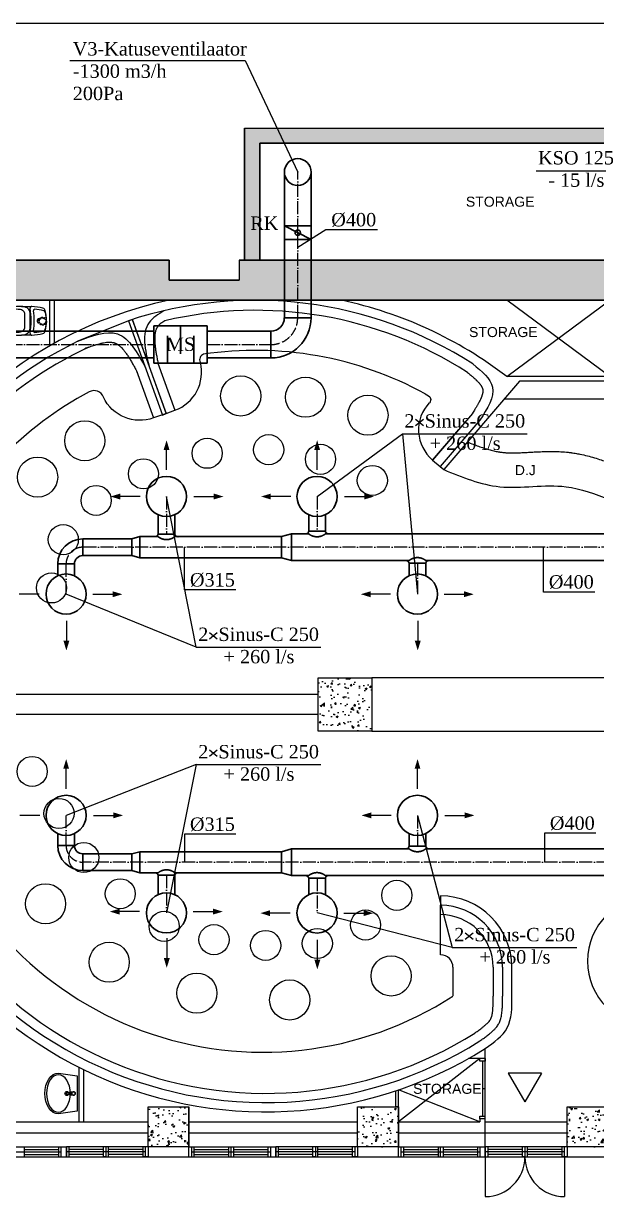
# Model space of a CAD drawing. Header units: millimetres. Extents: x 64632 to 106632, y -11124 to 18576.
# Drawn here: x 75368 to 83931, y 529 to 18057 of the extents above; entities that cross this region are included whole.
import ezdxf

# ---------------------------------------------------------------- set-up
doc = ezdxf.new("R2010")
doc.units = ezdxf.units.MM
doc.linetypes.add('CenterLine', pattern=[17.2, 13, -2, 0.2, -2])
doc.linetypes.add('DASHED', pattern=[0.75, 0.5, -0.25])
for name, color, linetype in [('0_RAAM', 250, 'Continuous'), ('Strelki', 7, 'Continuous'), ('Torud SP', 5, 'Continuous'), ('Trubi', 232, 'Continuous'), ('Trubi S', 5, 'Continuous'), ('Xref', 7, 'Continuous')]:
    doc.layers.add(name, color=color, linetype=linetype)
doc.styles.add('ROMANS', font='arial.ttf')
pattern_1 = [(50, (-455829.67, -150920.86), (286.90407, -25.10085), [30, -330]), (355, (-455829.67, -150920.86), (-55.50053, 300.87685), [24, -264]), (100.4514, (-455805.76, -150922.95), (231.40375, 275.77582), [25.49608, -280.45684]), (46.1842, (-455829.67, -150840.86), (426.89642, -66.2076), [45, -495]), (96.6356, (-455794.1, -150846.37), (373.86508, 389.64715), [38.2441, -420.6852]), (351.1842, (-455829.67, -150840.86), (373.86478, 389.64744), [36, -396]), (21, (-455789.67, -150860.86), (238.76282, -161.04756), [30, -330]), (326, (-455789.67, -150860.86), (97.32613, 290.06002), [24, -264]), (71.4514, (-455769.77, -150874.28), (336.08905, 129.0122), [25.49608, -280.45684]), (37.5, (-455829.67, -150920.86), (4.863942, 133.157542), [0, -260.8, 0, -268, 0, -265]), (7.5, (-455829.67, -150920.86), (105.227815, 157.764685), [0, -152.8, 0, -254.8, 0, -101]), (327.5, (-455918.87, -150920.86), (213.528974, -9.021949), [0, -100, 0, -312, 0, -414]), (317.5, (-455958.87, -150920.86), (233.27447, 40.04199), [0, -130, 0, -207.2, 0, -294])]

# ---------------------------------------------------------------- blocks, each defined once
blk = doc.blocks.new('sralnik2')
at = {"color": 0}
for p, q in [((-219, -314), (-219, -163)), ((207, -163), (207, -314))]:
    blk.add_line(p, q, dxfattribs=at)
at = {"color": 0, "flags": 128}
for points in [[(174, -601, 0.077913), (207, -314, 0.123446), (186, -229, 0.063072), (174, -214, 0.195993), (105, -187), (-125, -187, 0.184737), (-186, -214, 0.066771), (-198, -231, 0.12098), (-219, -314, 0.077903), (-186, -601)], [(137, -595, 0.077913), (164, -365, 0.123446), (147, -297, 0.063072), (137, -285, 0.195993), (82, -264), (-102, -264, 0.184737), (-151, -285, 0.066771), (-161, -298, 0.12098), (-177, -365, 0.077903), (-151, -595)], [(-186, -601, 0.16314), (-123, -694, 0.121696), (-6, -721, 0.121058), (112, -694, 0.159044), (174, -601)], [(-151, -594, 0.16314), (-101, -669, 0.121696), (-7, -691, 0.121058), (87, -669, 0.159044), (137, -594)]]:
    blk.add_lwpolyline(points, format="xyb", dxfattribs=at)
at = {"color": 0, "linetype": 'DASHED', "ltscale": 50}
for radius in [60, 48]:
    blk.add_circle((0, 0), radius, dxfattribs=at)
at = {"color": 0}
for centre, radius, start, end in [((529, -185), 748, 165.1824, 178.1823), ((-148, -6), 48, 103.7116, 164.4337), ((422, -144), 601, 164.4337, 177.4071), ((-6, -589), 648, 90, 103.7116), ((-120, 7), 38.4, 103.7116, 164.4337), ((-6, -460), 518, 90, 103.7116), ((-6, -460), 518, 76.2884, 90), ((-6, -589), 648, 76.2884, 90), ((108, 7), 38.4, 15.5663, 76.2884), ((-434, -144), 601, 2.5929, 15.5663), ((136, -6), 48, 15.5663, 76.2884), ((-540, -185), 748, 1.8177, 14.8176), ((-197, -164), 22.3, 172.9155, 279.7348), ((-6, -1240), 1071, 90, 100.0591), ((-159, -118), 19.2, 177.4072, 280.0591), ((-6, -981), 857, 90, 100.0591), ((-6, -981), 857, 79.9409, 90), ((-6, -1240), 1071, 79.9409, 90), ((147, -118), 19.2, 259.9409, 2.5929), ((185, -164), 22.3, 260.2652, 7.0845)]:
    blk.add_arc(centre, radius, start, end, dxfattribs=at)
at = {"color": 0, "invisible_edges": 5}
for points in [[(-36, -61), (-6, -79), (-1, -79), (-35, -58)], [(-36, -61), (-7, -79), (-6, -79), (-36, -61)], [(-35, -64), (-12, -79), (-7, -79), (-36, -61)], [(-35, -57), (0, -79), (4, -78), (-34, -55)], [(-35, -58), (-1, -79), (0, -79), (-35, -57)], [(-35, -65), (-12, -79), (-12, -79), (-35, -64)], [(-34, -68), (-17, -78), (-12, -79), (-35, -65)], [(-34, -55), (4, -78), (6, -78), (-33, -54)], [(-33, -68), (-18, -78), (-17, -78), (-34, -68)], [(-33, -54), (6, -78), (10, -77), (-31, -51)], [(-31, -71), (-23, -76), (-18, -78), (-33, -68)], [(-31, -51), (10, -77), (11, -76), (-30, -51)], [(-31, -71), (-23, -76), (-23, -76), (-31, -71)], [(-27, -74), (-27, -74), (-23, -76), (-31, -71)], [(-30, -51), (11, -76), (15, -74), (-27, -49)], [(-27, -49), (15, -74), (15, -74), (-26, -48)], [(-26, -48), (15, -74), (18, -72), (-23, -46)], [(-23, -46), (18, -72), (19, -71), (-22, -46)], [(-22, -46), (19, -71), (21, -69), (-18, -45)], [(-18, -45), (21, -69), (22, -68), (-15, -44)], [(-15, -44), (22, -68), (23, -65), (-12, -44)], [(-12, -44), (23, -65), (24, -65), (-10, -44)], [(-10, -44), (24, -65), (24, -62), (-6, -43)], [(-6, -43), (24, -62), (24, -61), (-5, -43)], [(-5, -43), (24, -61), (24, -58), (0, -44)], [(0, -44), (24, -58), (24, -58), (1, -44)], [(1, -44), (24, -58), (22, -55), (6, -45)]]:
    blk.add_3dface(points, dxfattribs=at)

msp = doc.modelspace()

# ---------------------------------------------------------------- hatches: boundary and pattern name
at = {"layer": 'Strelki'}
for points in [[(77462, 11684), (77550, 11684), (77507, 11829)], [(79712, 11684), (79800, 11684), (79757, 11829)], [(76814, 10944), (76814, 11032), (76669, 10989)], [(78212, 11033), (78212, 10945), (78357, 10988)], [(79064, 10944), (79064, 11032), (78919, 10989)], [(80462, 11033), (80462, 10945), (80607, 10988)], [(76701, 9573), (76701, 9485), (76847, 9528)], [(80554, 9484), (80554, 9572), (80409, 9529)], [(81951, 9573), (81951, 9485), (82097, 9528)], [(76054, 8833), (75966, 8833), (76009, 8688)], [(81304, 8833), (81216, 8833), (81259, 8688)], [(75962, 6920), (76050, 6920), (76007, 7065)], [(81212, 6920), (81300, 6920), (81257, 7065)], [(76712, 6269), (76712, 6181), (76857, 6224)], [(80564, 6180), (80564, 6268), (80419, 6225)], [(81962, 6269), (81962, 6181), (82107, 6224)], [(76804, 4742), (76804, 4830), (76659, 4787)], [(78201, 4831), (78201, 4743), (78347, 4786)], [(79054, 4719), (79054, 4807), (78909, 4764)], [(80451, 4808), (80451, 4720), (80597, 4763)], [(77554, 4091), (77466, 4091), (77509, 3946)], [(79804, 4068), (79716, 4068), (79759, 3923)]]:
    msp.add_hatch(color=5, dxfattribs=at).paths.add_polyline_path(points)
at = {"layer": 'Xref'}
h = msp.add_hatch(dxfattribs=at)
h.set_pattern_fill('AR-CONC', color=256, scale=40, style=0)
h.set_pattern_definition(pattern_1)
h.paths.add_polyline_path([(86298, 16266), (86298, 14521), (86523, 14521), (86523, 16491), (78673, 16491), (78673, 14521), (78898, 14521), (78898, 16266)])
h = msp.add_hatch(dxfattribs=at)
h.set_pattern_fill('AR-CONC', color=256, scale=40, style=0)
h.set_pattern_definition(pattern_1)
h.paths.add_polyline_path([(85398, 14521), (78593, 14521), (78593, 14221), (77543, 14221), (77543, 14521), (69153, 14521), (69828, 13921), (85398, 13921)])
h = msp.add_hatch(dxfattribs=at)
h.set_pattern_fill('AR-CONC', color=256, scale=40, style=0)
h.set_pattern_definition([(50, (-449589.67, -150920.86), (286.90407, -25.10085), [30, -330]), (355, (-449589.67, -150920.86), (-55.50053, 300.87685), [24, -264]), (100.4514, (-449565.76, -150922.95), (231.40375, 275.77582), [25.49608, -280.45684]), (46.1842, (-449589.67, -150840.86), (426.89642, -66.2076), [45, -495]), (96.6356, (-449554.1, -150846.37), (373.86508, 389.64715), [38.2441, -420.6852]), (351.1842, (-449589.67, -150840.86), (373.86478, 389.64744), [36, -396]), (21, (-449549.67, -150860.86), (238.76282, -161.04756), [30, -330]), (326, (-449549.67, -150860.86), (97.32613, 290.06002), [24, -264]), (71.4514, (-449529.77, -150874.28), (336.08905, 129.0122), [25.49608, -280.45684]), (37.5, (-449589.67, -150920.86), (4.863942, 133.157542), [0, -260.8, 0, -268, 0, -265]), (7.5, (-449589.67, -150920.86), (105.227815, 157.764685), [0, -152.8, 0, -254.8, 0, -101]), (327.5, (-449678.87, -150920.86), (213.528974, -9.021949), [0, -100, 0, -312, 0, -414]), (317.5, (-449718.87, -150920.86), (233.27447, 40.04199), [0, -130, 0, -207.2, 0, -294])])
h.paths.add_polyline_path([(79773, 8281), (79773, 7481), (80573, 7481), (80573, 8281)])
h = msp.add_hatch(dxfattribs=at)
h.set_pattern_fill('AR-CONC', color=256, scale=40, style=0)
h.set_pattern_definition(pattern_1)
h.paths.add_polyline_path([(77841, 1871), (77231, 1871), (77231, 1271), (77841, 1271)])
h = msp.add_hatch(dxfattribs=at)
h.set_pattern_fill('AR-CONC', color=256, scale=40, style=0)
h.set_pattern_definition(pattern_1)
h.paths.add_polyline_path([(80971, 1871), (80361, 1871), (80361, 1271), (80971, 1271)])
h = msp.add_hatch(dxfattribs=at)
h.set_pattern_fill('AR-CONC', color=256, scale=40, style=0)
h.set_pattern_definition(pattern_1)
h.paths.add_polyline_path([(84101, 1871), (83491, 1871), (83491, 1271), (84101, 1271)])

# ---------------------------------------------------------------- linework, layer by layer
at = {"layer": '0_RAAM', "color": 7, "ltscale": 3}
msp.add_line((105921, 18057), (67053, 18057), dxfattribs=at)
at = {"layer": 'Strelki', "color": 7}
for p, q in [((78388, 17503), (78683, 17503)), ((78683, 17503), (79467, 15837)), ((79888, 14974), (79467, 14707)), ((81227, 12146), (81344, 12051)), ((81227, 12049), (81346, 12146)), ((79755, 10989), (81032, 11925)), ((81032, 11925), (81255, 9531)), ((82199, 11925), (82758, 11925)), ((82758, 11925), (82894, 11925)), ((77506, 11386), (77506, 11684)), ((79756, 11386), (79756, 11684)), ((77112, 10989), (76814, 10989)), ((77951, 8736), (77505, 10989)), ((77914, 10988), (78212, 10988)), ((79362, 10989), (79064, 10989)), ((80164, 10988), (80462, 10988)), ((77776, 9593), (77776, 10231)), ((83140, 9562), (83140, 10231)), ((75602, 9529), (75304, 9529)), ((77951, 8736), (76005, 9531)), ((76404, 9528), (76701, 9528)), ((80852, 9529), (80554, 9529)), ((81654, 9528), (81951, 9528)), ((76009, 9131), (76009, 8833)), ((81259, 9131), (81259, 8833)), ((78146, 8957), (78263, 8863)), ((78146, 8861), (78265, 8957)), ((79118, 8736), (79677, 8736)), ((79677, 8736), (79813, 8736)), ((78146, 7204), (78263, 7109)), ((78146, 7107), (78265, 7204)), ((77951, 6983), (76005, 6225)), ((76006, 6622), (76006, 6920)), ((77951, 6983), (77505, 4767)), ((79118, 6983), (79677, 6983)), ((79677, 6983), (79813, 6983)), ((81256, 6622), (81256, 6920)), ((75612, 6225), (75314, 6225)), ((76414, 6224), (76712, 6224)), ((80862, 6225), (80564, 6225)), ((81255, 6225), (81776, 4250)), ((81664, 6224), (81962, 6224)), ((77776, 5942), (77776, 5525)), ((83154, 5958), (83154, 5525)), ((77102, 4787), (76804, 4787)), ((77904, 4786), (78201, 4786)), ((79352, 4764), (79054, 4764)), ((81776, 4250), (79755, 4766)), ((80154, 4763), (80451, 4763)), ((77509, 4389), (77509, 4091)), ((81970, 4471), (82088, 4376)), ((81970, 4374), (82090, 4471)), ((79759, 4366), (79759, 4068)), ((82943, 4250), (83502, 4250)), ((83502, 4250), (83638, 4250))]:
    msp.add_line(p, q, dxfattribs=at)
at = {"layer": 'Torud SP', "color": 7, "linetype": 'Continuous', "lineweight": -3}
for p, q in [((76059, 17503), (78388, 17503)), ((83030, 15856), (84197, 15856)), ((80657, 14974), (79888, 14974)), ((81032, 11925), (82199, 11925)), ((78544, 9593), (77776, 9593)), ((83908, 9562), (83140, 9562)), ((77951, 8736), (79118, 8736)), ((77951, 6983), (79118, 6983)), ((78544, 5942), (77776, 5942)), ((83922, 5958), (83154, 5958)), ((81776, 4250), (82943, 4250))]:
    msp.add_line(p, q, dxfattribs=at)
at = {"layer": 'Trubi', "lineweight": 30, "ltscale": 70}
for p, q in [((79267, 15837), (79267, 13659)), ((79666, 13659), (79667, 15837)), ((77314, 13459), (72897, 13458)), ((79066, 13459), (78114, 13459)), ((72897, 13059), (77314, 13059)), ((78114, 13059), (79066, 13059))]:
    msp.add_line(p, q, dxfattribs=at)
at = {"layer": 'Trubi', "linetype": 'CenterLine', "ltscale": 15}
for p, q in [((79466, 13659), (79467, 15837)), ((71287, 13259), (77314, 13259)), ((78114, 13259), (79066, 13259))]:
    msp.add_line(p, q, dxfattribs=at)
at = {"layer": 'Trubi', "lineweight": 30}
for p, q in [((79267, 15032), (79667, 15032)), ((79267, 14830), (79267, 15032)), ((79267, 15032), (79667, 14830)), ((79667, 15032), (79667, 14830)), ((79667, 14830), (79267, 14830)), ((77314, 12979), (77314, 13539)), ((77314, 13539), (78114, 13539)), ((77714, 13539), (77714, 13123)), ((78114, 13539), (78114, 12979)), ((77520, 12979), (77520, 13390)), ((77913, 12979), (77913, 13390)), ((78114, 12979), (77314, 12979))]:
    msp.add_line(p, q, dxfattribs=at)
at = {"layer": 'Trubi', "linetype": 'CenterLine', "lineweight": 30, "ltscale": 70}
for p, q in [((79266, 13659), (79666, 13659)), ((79066, 13459), (79066, 13059))]:
    msp.add_line(p, q, dxfattribs=at)
at = {"layer": 'Trubi', "lineweight": 30, "ltscale": 70}
msp.add_circle((79467, 15837), 200, dxfattribs=at)
at = {"layer": 'Trubi', "lineweight": 30}
msp.add_circle((79467, 14931), 40.9, dxfattribs=at)
at = {"layer": 'Trubi', "linetype": 'ByBlock', "lineweight": 30, "ltscale": 70}
for radius in [200, 600]:
    msp.add_arc((79066, 13659), radius, 270, 0, dxfattribs=at)
at = {"layer": 'Trubi', "linetype": 'CenterLine', "ltscale": 10}
msp.add_arc((79066, 13659), 400, 270, 0, dxfattribs=at)
at = {"layer": 'Trubi S', "linetype": 'CenterLine', "ltscale": 15}
for p, q in [((77505, 10989), (77505, 10426)), ((79755, 10989), (79755, 10469)), ((92970, 10231), (76255, 10231)), ((81255, 9994), (81255, 9531)), ((76005, 9531), (76005, 9981)), ((76005, 5775), (76005, 6225)), ((81255, 6225), (81255, 5762)), ((98056, 5525), (76255, 5525)), ((77505, 5330), (77505, 4767)), ((79755, 5287), (79755, 4766))]:
    msp.add_line(p, q, dxfattribs=at)
at = {"layer": 'Trubi S', "lineweight": 30}
for p, q in [((77380, 10426), (77380, 10716)), ((77630, 10425), (77630, 10716)), ((79630, 10469), (79630, 10716)), ((79880, 10469), (79880, 10716)), ((76255, 10356), (76987, 10356)), ((76987, 10356), (77107, 10389)), ((76987, 10356), (76987, 10106)), ((77107, 10389), (77107, 10074)), ((77107, 10389), (77340, 10389)), ((77665, 10389), (79226, 10389)), ((79226, 10389), (79371, 10431)), ((79226, 10389), (79226, 10074)), ((79371, 10031), (79371, 10431)), ((79371, 10431), (79630, 10431)), ((79923, 10431), (87640, 10431)), ((76255, 10106), (76987, 10106)), ((76987, 10106), (77107, 10074)), ((77107, 10074), (79226, 10074)), ((79226, 10074), (79371, 10031)), ((79371, 10031), (81080, 10031)), ((81130, 9994), (81130, 9804)), ((81380, 9994), (81380, 9804)), ((86330, 10031), (81420, 10031)), ((75880, 9981), (75880, 9804)), ((76130, 9981), (76130, 9804)), ((75880, 5775), (75880, 5952)), ((76130, 5775), (76130, 5952)), ((81130, 5762), (81130, 5952)), ((81380, 5762), (81380, 5952)), ((76255, 5650), (76987, 5650)), ((76987, 5650), (77107, 5682)), ((76987, 5650), (76987, 5400)), ((77107, 5682), (77107, 5367)), ((77107, 5682), (77340, 5682)), ((77340, 5682), (77665, 5682)), ((77665, 5682), (79226, 5682)), ((79226, 5682), (79371, 5725)), ((79226, 5682), (79226, 5367)), ((79371, 5325), (79371, 5725)), ((79371, 5725), (79630, 5725)), ((79630, 5725), (79923, 5725)), ((79923, 5725), (81130, 5725)), ((81430, 5725), (86380, 5725)), ((76255, 5400), (76987, 5400)), ((76987, 5400), (77107, 5367)), ((77330, 5367), (77107, 5367)), ((77380, 5330), (77380, 5040)), ((77630, 5367), (79226, 5367)), ((77630, 5330), (77630, 5040)), ((79226, 5367), (79371, 5325)), ((79580, 5325), (79371, 5325)), ((79630, 5287), (79630, 5039)), ((79880, 5325), (81080, 5325)), ((79880, 5287), (79880, 5039)), ((81080, 5325), (81420, 5325)), ((86330, 5325), (81420, 5325))]:
    msp.add_line(p, q, dxfattribs=at)
at = {"layer": 'Trubi S', "linetype": 'CenterLine', "lineweight": 30, "ltscale": 70}
for p, q in [((76255, 10106), (76255, 10356)), ((77379, 10389), (77342, 10389)), ((77630, 10426), (77380, 10426)), ((77630, 10389), (77680, 10389)), ((79629, 10432), (79592, 10432)), ((79880, 10469), (79630, 10469)), ((79880, 10431), (79930, 10431)), ((81130, 10031), (81080, 10031)), ((81130, 9994), (81380, 9994)), ((81381, 10031), (81418, 10031)), ((76130, 9981), (75880, 9981)), ((76130, 5775), (75880, 5775)), ((76255, 5650), (76255, 5400)), ((81129, 5725), (81092, 5725)), ((81380, 5762), (81130, 5762)), ((81380, 5725), (81430, 5725)), ((77380, 5367), (77330, 5367)), ((77380, 5330), (77630, 5330)), ((77631, 5367), (77668, 5367)), ((79630, 5325), (79580, 5325)), ((79630, 5287), (79880, 5287)), ((79881, 5324), (79918, 5324))]:
    msp.add_line(p, q, dxfattribs=at)
at = {"layer": 'Trubi S', "lineweight": 30}
for centre in [(77505, 10989), (79755, 10989), (76005, 9531), (81255, 9531), (76005, 6225), (81255, 6225), (77505, 4767), (79755, 4766)]:
    msp.add_circle(centre, 300, dxfattribs=at)
at = {"layer": 'Trubi S', "linetype": 'ByBlock', "lineweight": 30, "ltscale": 70}
for centre, radius, start, end in [((76255, 9981), 375, 90, 180), ((76255, 9981), 125, 90, 180), ((76255, 5775), 375, 180, 270), ((76255, 5775), 125, 180, 270)]:
    msp.add_arc(centre, radius, start, end, dxfattribs=at)
at = {"layer": 'Trubi S', "linetype": 'CenterLine', "lineweight": 30, "ltscale": 70}
for centre, radius, start, end in [((77334, 10436), 47.3, 277.2864, 348.3453), ((77505, 10543), 198, 230.6826, 309.1071), ((77676, 10436), 47.3, 191.8172, 274.5265), ((79584, 10478), 47.3, 277.2864, 348.3453), ((79755, 10585), 198, 230.6826, 309.1071), ((79926, 10478), 47.3, 191.8172, 274.5265), ((81084, 9984), 47.3, 11.8172, 94.5265), ((81255, 9878), 198, 50.6826, 129.1071), ((81426, 9984), 47.3, 97.2864, 168.3453), ((81084, 5772), 47.3, 277.2864, 348.3453), ((81255, 5879), 198, 230.6826, 309.1071), ((81426, 5772), 47.3, 191.8172, 274.5265), ((77334, 5320), 47.3, 11.8172, 94.5265), ((77505, 5213), 198, 50.6826, 129.1071), ((77676, 5320), 47.3, 97.2864, 168.3453), ((79584, 5277), 47.3, 11.8172, 94.5265), ((79755, 5171), 198, 50.6826, 129.1071), ((79926, 5278), 47.3, 97.2864, 168.3453)]:
    msp.add_arc(centre, radius, start, end, dxfattribs=at)
at = {"layer": 'Trubi S', "linetype": 'CenterLine', "ltscale": 15}
msp.add_arc((76255, 9981), 250, 90, 180, dxfattribs=at)
at = {"layer": 'Trubi S', "linetype": 'CenterLine', "ltscale": 10}
msp.add_arc((76255, 5775), 250, 180, 270, dxfattribs=at)
at = {"layer": 'Xref'}
for p, q in [((78673, 16491), (78673, 14521)), ((78673, 16491), (86523, 16491)), ((78673, 14521), (78673, 16491)), ((78673, 16491), (86523, 16491)), ((78898, 14521), (78898, 16266)), ((78898, 16266), (86298, 16266)), ((86298, 16266), (78898, 16266)), ((78898, 16266), (78898, 14521)), ((69153, 14521), (77543, 14521)), ((77543, 14521), (69153, 14521)), ((77543, 14521), (69153, 14521)), ((77543, 14521), (77543, 14221)), ((77543, 14521), (77543, 14221)), ((77543, 14221), (77543, 14521)), ((77543, 14221), (77543, 14521)), ((78593, 14521), (85398, 14521)), ((78593, 14521), (78593, 14221)), ((85398, 14521), (78593, 14521)), ((78593, 14521), (78593, 14221)), ((85398, 14521), (78593, 14521)), ((78593, 14521), (78593, 14221)), ((77543, 14221), (78593, 14221)), ((78593, 14221), (77543, 14221)), ((78593, 14221), (77543, 14221)), ((85398, 13921), (69828, 13921)), ((69828, 13921), (85398, 13921)), ((75755, 13921), (75755, 13236)), ((75825, 13921), (75825, 13276)), ((82591, 12781), (84128, 13921)), ((84128, 12781), (82591, 13921)), ((76937, 13616), (76180, 13308)), ((76937, 13616), (76994, 13635)), ((76937, 13616), (77445, 12205)), ((76937, 13616), (77445, 12205)), ((76993, 13637), (77502, 12225)), ((76994, 13635), (77501, 12228)), ((77378, 12981), (77632, 12277)), ((82778, 12711), (81648, 11391)), ((84128, 12781), (82591, 12781)), ((84128, 12711), (82778, 12711)), ((77500, 12229), (77632, 12277)), ((84128, 12441), (82547, 12441)), ((77444, 12209), (77312, 12162)), ((77501, 12228), (77444, 12209)), ((77445, 12207), (77500, 12229)), ((77445, 12205), (77501, 12228)), ((82076, 12228), (81481, 11534)), ((82189, 12131), (81595, 11437)), ((81481, 11534), (81872, 11990)), ((81481, 11534), (81595, 11437)), ((81595, 11437), (81648, 11391)), ((86053, 8281), (80573, 8281)), ((79773, 8031), (74933, 8031)), ((79773, 7731), (74933, 7731)), ((80573, 7481), (86053, 7481)), ((81601, 5021), (81601, 4881)), ((81601, 4741), (81601, 4881)), ((81601, 4141), (81601, 4741)), ((81786, 3958), (81785, 3526)), ((82386, 3957), (82385, 3525)), ((82526, 3956), (82525, 3524)), ((82667, 3525), (82667, 3956)), ((82269, 1271), (82269, 2740)), ((76201, 1646), (76201, 2459)), ((82189, 2590), (80971, 1646)), ((82269, 2590), (82016, 2590)), ((82189, 2550), (82189, 2590)), ((82269, 2550), (82189, 2550)), ((82229, 2550), (82229, 1730)), ((82269, 1690), (82269, 2590)), ((82269, 2590), (82269, 2550)), ((76271, 1646), (76271, 2424)), ((83110, 2375), (82612, 2375)), ((82612, 2375), (82861, 1944)), ((83110, 2375), (82861, 1944)), ((80931, 1871), (80931, 2110)), ((80971, 1871), (80971, 2123)), ((82189, 1646), (80971, 2123)), ((82269, 2140), (82229, 2140)), ((77231, 1271), (77231, 1871)), ((77231, 1871), (77841, 1871)), ((77841, 1121), (77841, 1871)), ((80361, 1271), (80361, 1871)), ((80361, 1871), (80971, 1871)), ((80971, 1871), (80931, 1871)), ((80971, 1121), (80971, 1871)), ((83491, 1271), (83491, 1871)), ((83491, 1871), (84101, 1871)), ((74711, 1646), (77231, 1646)), ((76201, 1646), (76271, 1646)), ((77841, 1121), (77841, 1646)), ((77841, 1646), (80361, 1646)), ((77841, 1646), (77841, 1621)), ((80971, 1121), (80971, 1646)), ((80971, 1646), (82189, 1646)), ((80971, 1646), (80971, 1621)), ((82189, 1690), (82189, 1730)), ((82189, 1730), (82269, 1730)), ((82269, 1690), (82189, 1690)), ((82189, 1690), (82189, 1646)), ((82269, 1646), (82269, 1726)), ((82269, 1646), (82269, 1666)), ((82269, 1646), (83491, 1646)), ((74711, 1481), (77231, 1481)), ((77841, 1481), (80361, 1481)), ((80971, 1481), (83491, 1481)), ((74786, 1271), (76009, 1271)), ((75341, 1271), (75379, 1271)), ((75379, 1271), (75379, 1121)), ((75379, 1234), (75896, 1234)), ((75896, 1121), (75896, 1271)), ((75934, 1121), (75934, 1271)), ((75934, 1234), (75934, 1234)), ((76009, 1121), (76009, 1271)), ((77231, 1271), (76009, 1271)), ((77231, 1271), (76009, 1271)), ((76009, 1271), (76009, 1121)), ((76046, 1271), (76046, 1121)), ((76564, 1234), (76046, 1234)), ((76564, 1121), (76564, 1271)), ((76601, 1271), (76601, 1121)), ((76639, 1121), (76639, 1271)), ((77156, 1234), (76639, 1234)), ((77156, 1234), (77156, 1271)), ((77156, 1196), (77156, 1234)), ((77193, 1121), (77193, 1271)), ((77231, 1271), (77231, 1121)), ((77841, 1271), (77879, 1271)), ((77879, 1271), (77879, 1121)), ((77879, 1271), (77916, 1271)), ((77916, 1271), (77916, 1234)), ((77916, 1271), (79139, 1271)), ((77916, 1234), (77916, 1196)), ((77916, 1234), (78434, 1234)), ((78434, 1271), (78434, 1121)), ((78471, 1121), (78471, 1271)), ((78471, 1271), (78509, 1271)), ((78509, 1271), (78509, 1121)), ((78509, 1234), (79026, 1234)), ((79026, 1121), (79026, 1271)), ((79064, 1121), (79064, 1271)), ((79064, 1234), (79064, 1234)), ((79139, 1121), (79139, 1271)), ((80361, 1271), (79139, 1271)), ((80361, 1271), (79139, 1271)), ((79139, 1271), (79139, 1121)), ((79176, 1271), (79176, 1121)), ((79694, 1234), (79176, 1234)), ((79694, 1121), (79694, 1271)), ((79731, 1271), (79731, 1121)), ((79769, 1121), (79769, 1271)), ((80286, 1234), (79769, 1234)), ((80286, 1234), (80286, 1271)), ((80286, 1196), (80286, 1234)), ((80323, 1121), (80323, 1271)), ((80361, 1271), (80361, 1121)), ((80971, 1271), (81009, 1271)), ((81009, 1271), (81009, 1121)), ((81009, 1271), (81046, 1271)), ((81046, 1271), (81046, 1234)), ((81046, 1271), (82269, 1271)), ((81046, 1234), (81046, 1196)), ((81046, 1234), (81564, 1234)), ((81564, 1271), (81564, 1121)), ((81601, 1121), (81601, 1271)), ((81601, 1271), (81639, 1271)), ((81639, 1271), (81639, 1121)), ((81639, 1234), (82156, 1234)), ((82156, 1121), (82156, 1271)), ((82194, 1121), (82194, 1271)), ((82194, 1234), (82194, 1234)), ((82269, 1121), (82269, 1271)), ((83491, 1271), (82269, 1271)), ((83491, 1271), (82269, 1271)), ((82269, 1271), (82269, 1121)), ((82306, 1271), (82306, 1121)), ((82824, 1234), (82306, 1234)), ((82824, 1121), (82824, 1271)), ((82861, 1271), (82861, 1121)), ((82899, 1121), (82899, 1271)), ((83416, 1234), (82899, 1234)), ((83416, 1234), (83416, 1271)), ((83416, 1196), (83416, 1234)), ((83453, 1121), (83453, 1271)), ((83491, 1271), (83491, 1121)), ((74711, 1121), (77231, 1121)), ((74711, 1121), (77231, 1121)), ((74711, 1121), (77841, 1121)), ((74749, 1196), (75934, 1196)), ((75379, 1159), (75896, 1159)), ((77193, 1196), (76009, 1196)), ((76009, 1159), (76009, 1159)), ((76564, 1159), (76046, 1159)), ((76601, 1121), (76564, 1121)), ((77156, 1159), (76639, 1159)), ((77156, 1159), (77156, 1196)), ((77156, 1121), (77156, 1159)), ((77193, 1121), (77156, 1121)), ((77231, 1121), (77193, 1121)), ((77841, 1121), (80361, 1121)), ((77841, 1121), (80361, 1121)), ((77841, 1121), (80971, 1121)), ((77879, 1196), (79064, 1196)), ((77916, 1196), (77916, 1159)), ((77916, 1159), (77916, 1121)), ((77916, 1159), (78434, 1159)), ((78509, 1159), (79026, 1159)), ((80323, 1196), (79139, 1196)), ((79139, 1159), (79139, 1159)), ((79694, 1159), (79176, 1159)), ((79731, 1121), (79694, 1121)), ((80286, 1159), (79769, 1159)), ((80286, 1159), (80286, 1196)), ((80286, 1121), (80286, 1159)), ((80323, 1121), (80286, 1121)), ((80361, 1121), (80323, 1121)), ((80971, 1121), (83491, 1121)), ((80971, 1121), (83491, 1121)), ((80971, 1121), (84101, 1121)), ((81009, 1196), (82194, 1196)), ((81046, 1196), (81046, 1159)), ((81046, 1159), (81046, 1121)), ((81046, 1159), (81564, 1159)), ((81639, 1159), (82156, 1159)), ((83453, 1196), (82269, 1196)), ((82269, 1159), (82269, 1159)), ((82269, 1121), (82269, 529)), ((82824, 1159), (82306, 1159)), ((82861, 1121), (82824, 1121)), ((83416, 1159), (82899, 1159)), ((83416, 1159), (83416, 1196)), ((83416, 1121), (83416, 1159)), ((83453, 1121), (83416, 1121)), ((83491, 1121), (83453, 1121)), ((83453, 1121), (83453, 529))]:
    msp.add_line(p, q, dxfattribs=at)
at = {"layer": 'Xref', "flags": 128}
msp.add_lwpolyline([(78673, 14521), (78673, 16491), (86523, 16491), (86523, 14521), (86298, 14521), (86298, 16266), (78898, 16266), (78898, 14521), (78673, 14521)], close=True, dxfattribs=at)
for points in [[(76347, 13221, 0.188121), (73387, 10129)], [(77059, 12865), (77312, 12162, -0.38501), (76563, 12472, 0.456722), (76351, 12553, 0.157697), (74089, 10217)]]:
    msp.add_lwpolyline(points, format="xyb", dxfattribs=at)
for points in [[(79773, 8281), (80573, 8281), (80573, 7481), (79773, 7481), (79773, 8281)], [(77231, 1871), (77841, 1871), (77841, 1271), (77231, 1271), (77231, 1871)], [(80361, 1871), (80971, 1871), (80971, 1271), (80361, 1271), (80361, 1871)], [(83491, 1871), (84101, 1871), (84101, 1271), (83491, 1271), (83491, 1871)]]:
    msp.add_lwpolyline(points, dxfattribs=at)
at = {"layer": 'Xref', "color": 0, "linetype": 'Continuous', "flags": 128}
for points in [[(76169, 1803), (75890, 1764), (75850, 1770), (75812, 1787), (75777, 1815), (75746, 1853), (75721, 1900), (75702, 1952), (75691, 2010), (75687, 2069), (75691, 2129), (75702, 2186), (75721, 2239), (75746, 2285), (75777, 2323), (75812, 2351), (75850, 2368), (75890, 2373), (76169, 2335)], [(76068, 2069), (76064, 2124), (76054, 2176), (76038, 2224), (76016, 2267), (75989, 2302), (75958, 2327), (75925, 2343), (75890, 2348), (75855, 2343), (75822, 2327), (75791, 2302), (75764, 2267), (75742, 2224), (75726, 2176), (75715, 2124), (75712, 2069), (75715, 2015), (75726, 1962), (75742, 1914), (75764, 1871), (75791, 1837), (75822, 1811), (75855, 1795), (75890, 1789), (75925, 1795), (75958, 1811), (75989, 1837), (76016, 1871), (76038, 1914), (76054, 1962), (76064, 2015)], [(76134, 2050), (76131, 2047), (76127, 2046), (76122, 2044), (76118, 2044), (76114, 2044), (76110, 2046), (76109, 2046), (76110, 2046), (76114, 2045), (76115, 2045), (76116, 2045), (76117, 2045), (76118, 2045), (76118, 2045), (76119, 2045), (76118, 2045), (76120, 2045), (76119, 2045), (76120, 2045), (76121, 2045), (76122, 2045), (76126, 2046), (76126, 2046), (76130, 2048), (76130, 2048), (76133, 2050), (76130, 2048), (76126, 2046), (76121, 2045), (76117, 2045), (76116, 2045), (76076, 2048), (76072, 2049), (76069, 2050), (76066, 2052), (76066, 2051), (76014, 2058), (76012, 2058), (76010, 2059), (76008, 2060), (76007, 2062), (76005, 2063), (76005, 2065), (76004, 2067), (76004, 2069), (76004, 2071), (76005, 2073), (76005, 2075), (76007, 2076), (76008, 2078), (76010, 2079), (76012, 2080), (76014, 2080), (76066, 2087), (76066, 2086), (76063, 2084), (76061, 2081), (76059, 2078), (76061, 2081), (76063, 2084), (76066, 2086), (76069, 2088), (76072, 2089), (76076, 2090), (76116, 2093), (76115, 2093), (76114, 2093), (76110, 2092), (76109, 2092), (76110, 2093), (76114, 2094), (76118, 2094), (76122, 2094), (76127, 2093), (76131, 2091), (76134, 2088), (76137, 2085), (76140, 2082), (76142, 2078), (76143, 2073), (76143, 2069), (76143, 2065), (76142, 2061), (76140, 2057), (76137, 2053)], [(76059, 2060), (76058, 2064), (76057, 2067), (76057, 2071), (76058, 2075), (76057, 2071), (76057, 2067), (76058, 2064)], [(76060, 2078), (76058, 2075)], [(76058, 2075), (76059, 2078)], [(76058, 2075), (76058, 2071), (76058, 2067), (76058, 2064), (76060, 2060), (76058, 2064), (76058, 2067), (76058, 2071)], [(76061, 2057), (76059, 2060)], [(76061, 2081), (76060, 2078)], [(76060, 2060), (76061, 2057)], [(76077, 2090), (76073, 2089), (76070, 2088), (76067, 2086), (76064, 2084), (76061, 2081), (76064, 2084), (76067, 2086), (76070, 2088), (76073, 2089)], [(76063, 2054), (76061, 2057)], [(76061, 2057), (76064, 2054)], [(76066, 2052), (76063, 2054)], [(76064, 2054), (76067, 2052)], [(76068, 2078), (76067, 2076), (76066, 2074), (76065, 2071), (76065, 2069), (76065, 2067), (76066, 2064), (76067, 2062), (76068, 2060), (76067, 2062), (76066, 2064), (76065, 2067), (76065, 2069), (76065, 2071), (76066, 2074), (76067, 2076)], [(76067, 2052), (76070, 2050), (76073, 2049), (76077, 2048), (76073, 2049), (76070, 2050)], [(76092, 2083), (76093, 2083), (76078, 2083), (76076, 2082), (76074, 2082), (76072, 2081), (76070, 2079), (76068, 2078), (76070, 2079), (76072, 2081), (76074, 2082), (76076, 2082), (76078, 2083)], [(76068, 2060), (76070, 2059)], [(76078, 2055), (76076, 2056), (76074, 2056), (76072, 2057), (76070, 2059), (76072, 2057), (76074, 2056), (76076, 2056), (76078, 2055), (76093, 2055), (76092, 2055)], [(76117, 2093), (76077, 2090)], [(76077, 2048), (76117, 2045)], [(76092, 2055), (76092, 2083)], [(76093, 2055), (76093, 2083)], [(76116, 2093), (76117, 2093), (76121, 2093), (76126, 2092), (76130, 2090), (76133, 2088), (76136, 2085), (76139, 2082), (76141, 2078), (76139, 2081), (76139, 2082), (76137, 2085), (76136, 2085), (76134, 2088), (76133, 2088), (76130, 2090), (76130, 2090), (76126, 2092), (76126, 2092), (76122, 2093), (76121, 2093), (76120, 2093), (76119, 2093), (76118, 2093), (76120, 2093), (76119, 2093), (76118, 2093), (76118, 2093), (76117, 2093)], [(76136, 2053), (76133, 2050), (76134, 2051)], [(76139, 2057), (76136, 2053), (76137, 2053)], [(76141, 2061), (76139, 2057), (76139, 2057)], [(76141, 2078), (76142, 2073), (76142, 2069), (76142, 2065), (76141, 2061), (76141, 2061), (76142, 2065), (76142, 2065), (76142, 2069), (76142, 2073), (76142, 2073), (76141, 2077)]]:
    msp.add_lwpolyline(points, close=True, dxfattribs=at)
for points in [[(76169, 2335), (76169, 2335)], [(76169, 1803), (76169, 1803)]]:
    msp.add_lwpolyline(points, dxfattribs=at)
at = {"layer": 'Xref'}
for centre, radius in [((78614, 12491), 300), ((79583, 12473), 300), ((80516, 12204), 300), ((76285, 11822), 300), ((78113, 11635), 225), ((79032, 11688), 225), ((79807, 11545), 225), ((75580, 11279), 300), ((77161, 11328), 225), ((80582, 11229), 225), ((76454, 10930), 225), ((75963, 10344), 225), ((75787, 9623), 225), ((75498, 6881), 225), ((75899, 6253), 225), ((76270, 5595), 225), ((76814, 5053), 225), ((75698, 4903), 300), ((80947, 5030), 225), ((77471, 4567), 225), ((80480, 4587), 225), ((78215, 4367), 225), ((78987, 4281), 225), ((79759, 4310), 225), ((76649, 4030), 300), ((80862, 3825), 300), ((77959, 3568), 300), ((79346, 3466), 300)]:
    msp.add_circle(centre, radius, dxfattribs=at)
at = {"layer": 'Xref', "color": 0, "linetype": 'Continuous'}
msp.add_circle((76017, 2069), 30, dxfattribs=at)
at = {"layer": 'Xref'}
for centre, radius, start, end in [((78832, 7881), 6176, 102.0463, 166.5168), ((78832, 7881), 6040, 57.4097, 108.2859), ((78832, 7881), 6176, 52.5038, 77.9537), ((78832, 7881), 5890, 57.4097, 103.2602), ((78832, 7881), 6040, 116.0477, 166.2072), ((78836, 7900), 5272, 61.2834, 98.5243), ((77425, 12845), 605, 289.9994, 14.2282), ((78084, 13034), 83.1, 106.9701, 209.3296), ((81863, 11985), 591, 136.7349, 229.7663), ((78986, 7970), 6175, 185.8233, 302.1091), ((78988, 7952), 6019, 185.8117, 302.1159), ((78989, 7938), 5867, 192.1236, 302.1832), ((78946, 7903), 5218, 196.6138, 302.9758), ((81601, 3956), 1065, 0, 90), ((84771, 4046), 975, 90, 270), ((81601, 3956), 925, 0, 90), ((81601, 3956), 785, 0, 90), ((81601, 3956), 185, 0, 90), ((82269, 1121), 592, 270, 0), ((83453, 1121), 592, 180, 270)]:
    msp.add_arc(centre, radius, start, end, dxfattribs=at)
for points, knots in [([(77466, 13765), (77382, 13712), (77102, 13533), (77186, 13180), (77246, 12931)], [0, 0, 0, 0, 280.714762, 938.630239, 938.630239, 938.630239, 938.630239]), ([(77481, 13614), (77470, 13608), (77460, 13602), (77441, 13589), (77432, 13583), (77415, 13570), (77408, 13563), (77395, 13551), (77390, 13546), (77381, 13535), (77376, 13530), (77371, 13523), (77370, 13521), (77368, 13518), (77367, 13517), (77366, 13514), (77365, 13513), (77363, 13511), (77363, 13509), (77361, 13506), (77359, 13503), (77355, 13495), (77352, 13489), (77347, 13476), (77345, 13469), (77341, 13455), (77339, 13447), (77336, 13431), (77334, 13422), (77332, 13404), (77331, 13395), (77330, 13376), (77329, 13366), (77329, 13339), (77329, 13322), (77331, 13287), (77332, 13269), (77336, 13232), (77338, 13212), (77344, 13173), (77347, 13152), (77354, 13111), (77358, 13090), (77366, 13047), (77370, 13025), (77377, 12989), (77380, 12974), (77383, 12959)], [359.457833, 359.457833, 359.457833, 359.457833, 404.985142, 404.985142, 451.877682, 451.877682, 498.770221, 498.770221, 538.135623, 538.135623, 577.501025, 577.501025, 592.810861, 592.810861, 600.834526, 600.834526, 609.790796, 609.790796, 618.747066, 618.747066, 636.659606, 636.659606, 675.113154, 675.113154, 713.566703, 713.566703, 752.020252, 752.020252, 790.473801, 790.473801, 828.92735, 828.92735, 867.380898, 867.380898, 926.149797, 926.149797, 984.918696, 984.918696, 1043.687595, 1043.687595, 1102.456494, 1102.456494, 1161.225393, 1161.225393, 1219.994292, 1219.994292, 1259.625795, 1259.625795, 1259.625795, 1259.625795]), ([(76180, 13308), (76393, 13390), (76840, 13562), (77072, 13135), (77192, 12912)], [0, 0, 0, 0, 601.710318, 1259.625795, 1259.625795, 1259.625795, 1259.625795]), ([(76347, 13221), (76256, 13187), (76281, 13197), (76331, 13216), (76356, 13225), (76405, 13242), (76428, 13250), (76474, 13264), (76497, 13270), (76535, 13280), (76551, 13283), (76582, 13289), (76597, 13291), (76622, 13294), (76633, 13295), (76654, 13295), (76664, 13295), (76681, 13294), (76689, 13293), (76703, 13291), (76710, 13290), (76718, 13288), (76721, 13287), (76724, 13286), (76725, 13285), (76728, 13285), (76729, 13284), (76732, 13283), (76733, 13283), (76737, 13281), (76740, 13280), (76749, 13276), (76755, 13273), (76767, 13266), (76773, 13263), (76785, 13254), (76791, 13249), (76804, 13239), (76811, 13233), (76824, 13221), (76831, 13215), (76844, 13201), (76851, 13193), (76868, 13173), (76879, 13160), (76900, 13132), (76910, 13117), (76931, 13086), (76942, 13069), (76963, 13035), (76973, 13018), (76994, 12981), (77005, 12963), (77026, 12925), (77037, 12905), (77055, 12872), (77062, 12859), (77069, 12846)], [0, 0, 0, 0, 72.812642, 72.812642, 145.625283, 145.625283, 218.437925, 218.437925, 291.250567, 291.250567, 348.117855, 348.117855, 404.985142, 404.985142, 451.877682, 451.877682, 498.770221, 498.770221, 538.135623, 538.135623, 577.501025, 577.501025, 592.810861, 592.810861, 600.834526, 600.834526, 609.790796, 609.790796, 618.747066, 618.747066, 636.659606, 636.659606, 675.113154, 675.113154, 713.566703, 713.566703, 752.020252, 752.020252, 790.473801, 790.473801, 828.92735, 828.92735, 867.380898, 867.380898, 926.149797, 926.149797, 984.918696, 984.918696, 1043.687595, 1043.687595, 1102.456494, 1102.456494, 1161.225393, 1161.225393, 1219.994292, 1219.994292, 1259.625795, 1259.625795, 1259.625795, 1259.625795]), ([(81989, 12855), (81999, 12847), (82008, 12839), (82025, 12825), (82032, 12819), (82048, 12806), (82055, 12800), (82067, 12790), (82072, 12786), (82081, 12778), (82085, 12774), (82099, 12762), (82107, 12754), (82120, 12742), (82124, 12738), (82131, 12732), (82134, 12729), (82139, 12724), (82141, 12722), (82148, 12715), (82153, 12710), (82162, 12700), (82166, 12695), (82174, 12686), (82178, 12682), (82183, 12676), (82185, 12674), (82188, 12670), (82190, 12668), (82193, 12663), (82195, 12661), (82198, 12657), (82200, 12654), (82202, 12651), (82204, 12649), (82206, 12646), (82207, 12644), (82210, 12639), (82212, 12636), (82214, 12632), (82215, 12631), (82217, 12628), (82217, 12627), (82219, 12623), (82220, 12621), (82222, 12617), (82222, 12616), (82223, 12615), (82224, 12614), (82225, 12611), (82226, 12609), (82227, 12605), (82228, 12602), (82229, 12598), (82230, 12596), (82231, 12593), (82231, 12592), (82231, 12591), (82231, 12591), (82231, 12590), (82231, 12590), (82232, 12588), (82232, 12588), (82232, 12585), (82233, 12582), (82233, 12577), (82233, 12575), (82233, 12569), (82233, 12566), (82233, 12561), (82233, 12559), (82233, 12555), (82232, 12553), (82232, 12548), (82231, 12545), (82230, 12540), (82230, 12537), (82229, 12532), (82228, 12530), (82227, 12524), (82227, 12522), (82225, 12515), (82223, 12510), (82221, 12502), (82220, 12500), (82219, 12496), (82218, 12493), (82216, 12487), (82214, 12482), (82211, 12475), (82210, 12472), (82208, 12466), (82207, 12463), (82204, 12457), (82202, 12453), (82199, 12446), (82197, 12442), (82192, 12430), (82188, 12423), (82183, 12412), (82181, 12408), (82178, 12402), (82176, 12398), (82170, 12388), (82167, 12381), (82160, 12370), (82158, 12366), (82153, 12357), (82150, 12352), (82144, 12341), (82140, 12335), (82132, 12322), (82129, 12316), (82121, 12304), (82118, 12298), (82109, 12283), (82103, 12274), (82091, 12256), (82085, 12246), (82074, 12228), (82068, 12220), (82063, 12212)], [0, 0, 0, 0, 31.743268, 31.743268, 59.017652, 59.017652, 86.292037, 86.292037, 103.823774, 103.823774, 121.355512, 121.355512, 156.418987, 156.418987, 175.286443, 175.286443, 186.468598, 186.468598, 197.650752, 197.650752, 220.015061, 220.015061, 244.482532, 244.482532, 265.395321, 265.395321, 275.719962, 275.719962, 287.409021, 287.409021, 299.09808, 299.09808, 311.531145, 311.531145, 320.957442, 320.957442, 330.383739, 330.383739, 349.236332, 349.236332, 357.220717, 357.220717, 365.205101, 365.205101, 381.173869, 381.173869, 388.276655, 388.276655, 395.37944, 395.37944, 409.585011, 409.585011, 428.668387, 428.668387, 447.751762, 447.751762, 452.920337, 452.920337, 456.971119, 456.971119, 461.021902, 461.021902, 469.123467, 469.123467, 488.269625, 488.269625, 510.148081, 510.148081, 532.026538, 532.026538, 543.596785, 543.596785, 558.763817, 558.763817, 573.930849, 573.930849, 587.864069, 587.864069, 601.79729, 601.79729, 613.860157, 613.860157, 637.985893, 637.985893, 647.809789, 647.809789, 657.633685, 657.633685, 677.281478, 677.281478, 688.915469, 688.915469, 700.54946, 700.54946, 714.949673, 714.949673, 729.349887, 729.349887, 758.150314, 758.150314, 770.122164, 770.122164, 782.094013, 782.094013, 806.037712, 806.037712, 820.932484, 820.932484, 835.827256, 835.827256, 858.061786, 858.061786, 877.491464, 877.491464, 896.921143, 896.921143, 925.369002, 925.369002, 955.592451, 955.592451, 980.878634, 980.878634, 980.878634, 980.878634]), ([(82085, 12970), (82218, 12860), (82504, 12623), (82299, 12303), (82189, 12131)], [0, 0, 0, 0, 454.103335, 980.878634, 980.878634, 980.878634, 980.878634]), ([(81369, 12523), (81406, 12505), (81453, 12482), (81454, 12419), (81440, 12400), (81433, 12390)], [0, 0, 0, 0, 107.104528, 139.299587, 175.279003, 175.279003, 175.279003, 175.279003]), ([(82001, 11803), (82008, 11800), (82016, 11797), (82052, 11783), (82080, 11772), (82135, 11751), (82162, 11741), (82215, 11723), (82241, 11714), (82292, 11698), (82316, 11691), (82365, 11678), (82389, 11672), (82435, 11662), (82457, 11658), (82485, 11653), (82491, 11653), (82508, 11650), (82520, 11649), (82533, 11647), (82535, 11647), (82538, 11647), (82540, 11646), (82543, 11646), (82545, 11646), (82550, 11646), (82553, 11645), (82563, 11644), (82570, 11644), (82590, 11643), (82605, 11642), (82640, 11641), (82662, 11640), (82708, 11641), (82732, 11641), (82781, 11643), (82806, 11644), (82859, 11646), (82886, 11648), (82943, 11651), (82972, 11653), (83031, 11656), (83062, 11657), (83125, 11660), (83157, 11661), (83223, 11662), (83257, 11662), (83326, 11661), (83361, 11660), (83434, 11656), (83471, 11653), (83518, 11648), (83527, 11647), (83539, 11645), (83543, 11645), (83549, 11644), (83552, 11644), (83561, 11642), (83568, 11642), (83586, 11639), (83599, 11637), (83636, 11631), (83660, 11626), (83722, 11614), (83758, 11606), (83830, 11587), (83865, 11578), (83933, 11558), (83966, 11547), (84031, 11525), (84063, 11514), (84106, 11499), (84117, 11495), (84128, 11491)], [171.240955, 171.240955, 171.240955, 171.240955, 196.46924, 196.46924, 294.70386, 294.70386, 392.938481, 392.938481, 491.173101, 491.173101, 589.407721, 589.407721, 687.642341, 687.642341, 785.876961, 785.876961, 812.324477, 812.324477, 865.219508, 865.219508, 873.728753, 873.728753, 881.224906, 881.224906, 888.721058, 888.721058, 903.713364, 903.713364, 933.697974, 933.697974, 993.667196, 993.667196, 1078.46987, 1078.46987, 1163.272545, 1163.272545, 1248.07522, 1248.07522, 1332.877894, 1332.877894, 1417.680569, 1417.680569, 1502.483243, 1502.483243, 1587.285918, 1587.285918, 1672.088593, 1672.088593, 1756.891267, 1756.891267, 1841.693942, 1841.693942, 1862.369232, 1862.369232, 1869.400942, 1869.400942, 1876.432651, 1876.432651, 1890.496071, 1890.496071, 1918.622909, 1918.622909, 1974.876587, 1974.876587, 2063.050291, 2063.050291, 2151.223996, 2151.223996, 2239.3977, 2239.3977, 2327.571404, 2327.571404, 2360.321404, 2360.321404, 2360.321404, 2360.321404]), ([(81648, 11391), (81924, 11278), (82509, 11037), (83386, 11227), (83913, 11024), (84128, 10941)], [0, 0, 0, 0, 875.804933, 1865.053379, 2546.450254, 2546.450254, 2546.450254, 2546.450254]), ([(82107, 2969), (82121, 2978), (82134, 2988), (82156, 3004), (82165, 3010), (82184, 3023), (82193, 3030), (82208, 3042), (82214, 3046), (82226, 3055), (82232, 3060), (82243, 3069), (82248, 3073), (82257, 3081), (82262, 3084), (82274, 3095), (82281, 3101), (82295, 3114), (82301, 3120), (82310, 3130), (82314, 3133), (82320, 3140), (82323, 3143), (82333, 3156), (82339, 3164), (82345, 3173), (82346, 3175), (82348, 3178), (82349, 3179), (82350, 3182), (82350, 3183), (82351, 3185), (82352, 3186), (82353, 3188), (82353, 3189), (82355, 3192), (82356, 3194), (82358, 3200), (82360, 3204), (82362, 3211), (82363, 3215), (82366, 3222), (82367, 3226), (82369, 3237), (82371, 3243), (82373, 3255), (82374, 3260), (82376, 3274), (82378, 3282), (82379, 3297), (82380, 3303), (82381, 3316), (82382, 3323), (82383, 3336), (82383, 3342), (82384, 3356), (82384, 3363), (82385, 3384), (82385, 3398), (82386, 3424), (82386, 3435), (82386, 3470), (82386, 3496), (82385, 3523)], [0, 0, 0, 0, 47.263802, 47.263802, 81.188323, 81.188323, 117.799981, 117.799981, 143.437676, 143.437676, 169.075371, 169.075371, 192.546335, 192.546335, 216.017298, 216.017298, 256.149308, 256.149308, 296.281318, 296.281318, 321.377381, 321.377381, 346.473443, 346.473443, 414.243786, 414.243786, 432.636664, 432.636664, 447.220009, 447.220009, 457.364237, 457.364237, 467.508465, 467.508465, 477.652693, 477.652693, 497.94115, 497.94115, 527.532134, 527.532134, 552.114384, 552.114384, 576.696635, 576.696635, 613.247919, 613.247919, 637.819004, 637.819004, 675.304816, 675.304816, 700.87891, 700.87891, 726.453005, 726.453005, 750.47646, 750.47646, 774.499915, 774.499915, 822.546825, 822.546825, 856.407019, 856.407019, 931.973715, 931.973715, 931.973715, 931.973715]), ([(82188, 2854), (82206, 2867), (82225, 2880), (82260, 2906), (82277, 2918), (82310, 2943), (82326, 2956), (82356, 2981), (82371, 2993), (82395, 3016), (82405, 3026), (82424, 3046), (82433, 3057), (82447, 3075), (82453, 3083), (82464, 3100), (82469, 3108), (82475, 3119), (82476, 3121), (82478, 3126), (82480, 3128), (82483, 3135), (82485, 3140), (82491, 3155), (82495, 3165), (82501, 3186), (82504, 3197), (82509, 3220), (82511, 3232), (82515, 3257), (82517, 3270), (82520, 3296), (82521, 3310), (82524, 3344), (82525, 3365), (82526, 3408), (82526, 3430), (82526, 3476), (82526, 3499), (82525, 3523), (82525, 3524), (82525, 3524)], [0, 0, 0, 0, 64.021128, 64.021128, 128.042256, 128.042256, 192.063383, 192.063383, 256.084511, 256.084511, 309.647634, 309.647634, 363.210756, 363.210756, 407.730708, 407.730708, 452.250661, 452.250661, 464.653734, 464.653734, 477.056808, 477.056808, 501.862956, 501.862956, 547.833181, 547.833181, 593.803406, 593.803406, 639.773632, 639.773632, 685.743857, 685.743857, 731.714082, 731.714082, 797.767506, 797.767506, 863.820931, 863.820931, 929.874355, 929.874355, 931.973715, 931.973715, 931.973715, 931.973715]), ([(82269, 2740), (82400, 2833), (82669, 3023), (82667, 3355), (82665, 3526)], [0, 0, 0, 0, 452.683992, 931.973715, 931.973715, 931.973715, 931.973715])]:
    msp.add_open_spline(points, degree=3, knots=knots, dxfattribs=at)

# ---------------------------------------------------------------- block references
at = {"layer": 'Xref', "rotation": 270}
msp.add_blockref('sralnik2', (75653, 13608), dxfattribs=at)

# ---------------------------------------------------------------- texts
at = {"layer": 'Torud SP', "linetype": 'Continuous', "lineweight": -3, "char_height": 200, "attachment_point": 1}
for s, insert, width in [('{\\fTimes New Roman|b0|i0|c186|p18;\\C7;V3-Katuseventilaator\\P-1300 m3/h\\P200Pa}', (76105, 17778), 3389.48), ('{\\fTimes New Roman|b0|i0|c0|p18;\\C7; KSO 1\\fTimes New Roman|b0|i0|c186|p18;25\\fTimes New Roman|b0|i0|c0|p18;\\P   - \\fTimes New Roman|b0|i0|c186|p18;15\\fTimes New Roman|b0|i0|c0|p18; l/s}', (82983, 16150), 2043.23), ('{\\fTimes New Roman|b0|i0|c0|p18;\\C7; \\fTimes New Roman|b0|i0|c186|p18;RK}', (78682, 15173), 2043.23), ('{\\fTimes New Roman|b0|i0|c0|p18;\\C7; %%C\\fTimes New Roman|b0|i0|c186|p18;400}', (79892, 15225), 2043.23), ('{\\fTimes New Roman|b0|i0|c0|p18;\\C7; \\fTimes New Roman|b0|i0|c186|p18;MS}', (77422, 13364), 2043.23), ('{\\fTimes New Roman|b0|i0|c186|p18;\\C7; 2 \\fTimes New Roman|b0|i0|c0|p18; \\fTimes New Roman|b0|i0|c186|p18;Sinus-C\\fTimes New Roman|b0|i0|c0|p18; \\fTimes New Roman|b0|i0|c186|p18;250\\fTimes New Roman|b0|i0|c0|p18;\\P   \\fTimes New Roman|b0|i0|c186|p18;   + 260\\fTimes New Roman|b0|i0|c0|p18; l/s}', (80985, 12218), 2043.23), ('{\\fTimes New Roman|b0|i0|c0|p18;\\C7; %%C\\fTimes New Roman|b0|i0|c186|p18;315}', (77780, 9844), 2043.23), ('{\\fTimes New Roman|b0|i0|c0|p18;\\C7; %%C\\fTimes New Roman|b0|i0|c186|p18;400}', (83143, 9813), 2043.23), ('{\\fTimes New Roman|b0|i0|c186|p18;\\C7; 2 \\fTimes New Roman|b0|i0|c0|p18; \\fTimes New Roman|b0|i0|c186|p18;Sinus-C\\fTimes New Roman|b0|i0|c0|p18; \\fTimes New Roman|b0|i0|c186|p18;250\\fTimes New Roman|b0|i0|c0|p18;\\P   \\fTimes New Roman|b0|i0|c186|p18;   + 260\\fTimes New Roman|b0|i0|c0|p18; l/s}', (77904, 9030), 2043.23), ('{\\fTimes New Roman|b0|i0|c186|p18;\\C7; 2 \\fTimes New Roman|b0|i0|c0|p18; \\fTimes New Roman|b0|i0|c186|p18;Sinus-C\\fTimes New Roman|b0|i0|c0|p18; \\fTimes New Roman|b0|i0|c186|p18;250\\fTimes New Roman|b0|i0|c0|p18;\\P   \\fTimes New Roman|b0|i0|c186|p18;   + 260\\fTimes New Roman|b0|i0|c0|p18; l/s}', (77904, 7276), 2043.23), ('{\\fTimes New Roman|b0|i0|c0|p18;\\C7; %%C\\fTimes New Roman|b0|i0|c186|p18;315}', (77780, 6193), 2043.23), ('{\\fTimes New Roman|b0|i0|c0|p18;\\C7; %%C\\fTimes New Roman|b0|i0|c186|p18;400}', (83158, 6209), 2043.23), ('{\\fTimes New Roman|b0|i0|c186|p18;\\C7; 2 \\fTimes New Roman|b0|i0|c0|p18; \\fTimes New Roman|b0|i0|c186|p18;Sinus-C\\fTimes New Roman|b0|i0|c0|p18; \\fTimes New Roman|b0|i0|c186|p18;250\\fTimes New Roman|b0|i0|c0|p18;\\P   \\fTimes New Roman|b0|i0|c186|p18;   + 260\\fTimes New Roman|b0|i0|c0|p18; l/s}', (81729, 4543), 2043.23)]:
    msp.add_mtext(s, dxfattribs=dict(at, insert=insert, width=width))
at = {"layer": 'Xref', "char_height": 150, "width": 1963.56, "attachment_point": 1, "style": 'ROMANS'}
for s, insert in [('STORAGE', (81979, 15469)), ('STORAGE', (82026, 13521)), ('D.J', (82710, 11458)), ('STORAGE', (81190, 2214))]:
    msp.add_mtext(s, dxfattribs=dict(at, insert=insert))

doc.saveas('drawing.dxf')
